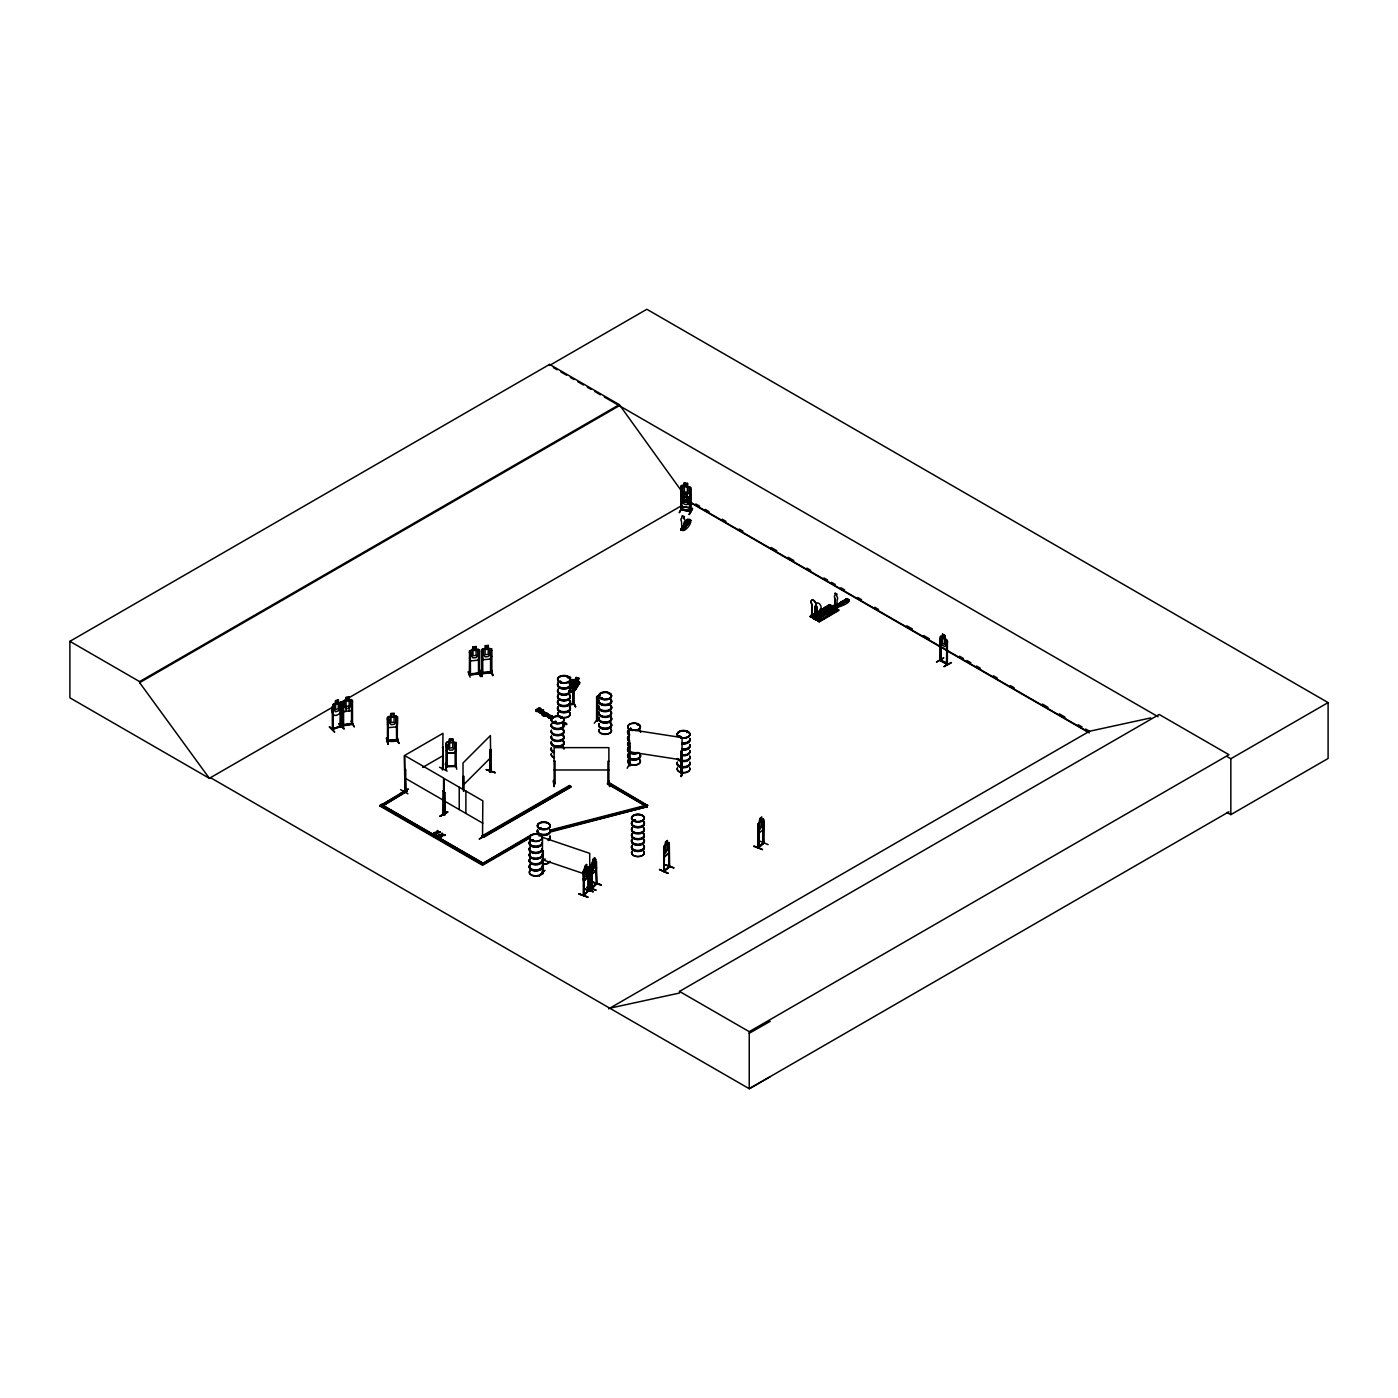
<?xml version="1.0" encoding="UTF-8"?>
<svg xmlns="http://www.w3.org/2000/svg" width="1398" height="1398" viewBox="0 0 1398 1398"><rect width="100%" height="100%" fill="white"/><g stroke="black" fill="none" stroke-linecap="round" stroke-linejoin="round"><path stroke-width="1.5" d="M543.63 714.745C547.876 710.324 546.828 717.908 542.861 715.182M542.267 873.523L543.385 872.754L539.244 875.76L544.87 870.325L539.68 875.777M542.267 872.702L543.21 872.964M588.698 890.701L588.925 866.673L589.641 889.512L588.645 889.215L589.816 889.285L589.711 853.357L542.494 837.35L542.372 873.54M589.397 888.674L589.659 888.429M813.409 614.893L812.081 615.452L811.714 604.198A3.425 1.992 59.5 0 1 811.714 600.249A3.425 1.992 59.5 0 1 815.174 602.206A3.425 1.992 59.5 0 1 815.174 606.155L814.667 616.64L811.889 614.98L813.112 614.124M812.186 615.487L811.871 604.111A3.425 1.992 59.5 0 1 811.871 600.161A3.425 1.992 59.5 0 1 815.331 602.119A3.425 1.992 59.5 0 1 815.331 606.068L814.824 616.553L811.801 614.246L811.626 616.798M819.91 619.489L820.416 609.004A3.425 1.992 59.5 0 0 820.416 605.054A3.425 1.992 59.5 0 0 816.956 603.097A3.425 1.992 59.5 0 0 816.956 607.064L817.498 618.283L818.651 617.619L817.847 620.363L818.249 617.881M836.72 606.522L837.157 599.462A2.289 1.328 59.5 0 0 836.825 596.334L836.703 593.801M684.496 521.769L684.006 528.951L684.496 521.769A2.289 1.748 33.2 0 0 684.059 518.745L684.024 516.491L682.399 515.652M463.018 789.486L463.018 762.976L490.401 735.593L490.803 771.609M490.349 772.063L490.803 770.787L489.894 771.242M591.704 866.533L591.651 888.936L596.754 883.816L595.705 859.263L591.651 873.767M812.413 615.347L812.325 613.739L812.762 617.427L813.321 614.526M818.127 617.916L816.956 617.933L818.529 617.287M835.218 593.189L835.095 595.478A2.289 1.328 59.5 0 0 834.851 598.169L835.2 605.876M847.083 599.2L833.959 606.784L833.837 605.491L835.148 604.722L835.497 605.631M544.346 714.116L547.23 713.924M683.045 527.797L683.063 529.79L682.084 529.58M588.366 873.907L587.702 877.088L583.892 881.124L583.263 878.87M587.842 877.175L584.574 869.137L583.123 871.531L583.717 881.072L587.737 877.14L588.261 873.89M596.369 867.127C597.855 871.146 585.622 879.552 595.793 870.342M762.889 829.538L763.588 826.375M763.5 826.34L763.028 829.626L758.625 833.418L757.996 823.859L763.535 819.106M669.642 866.638L668.716 867.075L669.293 844.217L669.607 866.777L664.102 871.566L664.312 848.638L664.05 871.618L664.627 846.594L665.483 842.068L667.423 840.478L668.174 848.586L665.553 853.112L664.627 851.731M758.939 847.607L758.974 823.02L759.83 818.512L761.753 816.904L762.522 825.012L759.9 829.538L758.974 828.158M764.007 843.151L758.45 848.044L758.45 825.624M586.985 887.398L595.932 889.932M595.915 890.334L587.038 886.961M578.982 894.161L587.911 897.149L578.999 893.759M587.859 897.114L579.017 893.724M824.715 610.524L823.317 609.493L822.81 610.839M829.014 613.705L827.599 612.918L829.503 612.831M828.997 612.429L829.696 612.743M841.911 602.468L843.413 602.189L842.138 602.154M659.594 869.469L667.894 873.383M668.157 873.138L659.559 869.521L667.894 873.453M753.854 846.384L762.557 849.6L753.906 845.947M560.266 681.315L561.524 681.752M554.919 721.857L553.923 721.822M553.521 721.717L555.181 722.277L553.521 722.539M567.169 677.471L567.868 677.016M567.955 677.279L567.815 677.331M531.327 839.831L533.267 839.691L532.079 840.268M560.825 717.995L561.944 717.995M561.035 718.1L561.157 717.593M539.68 828.455L539.523 827.756M539.086 835.934L539.611 835.847M541.043 828.332C541.341 827.686 540.589 827.214 539.436 828.193A6.413 3.705 0 0 0 549.973 826.55A6.413 3.705 0 0 0 542.127 822.007A6.413 3.705 0 0 0 539.261 828.193M601.752 698.563L600.791 697.969M602.451 697.847L601.262 697.619L602.101 698.179M609.056 694.107L609.406 694.142M629.974 729.372L630.533 728.341L631.651 729.109M630.69 728.288L630.865 729.074M630.865 728.288C631.599 729.878 630.446 729.704 630.847 728.62M637.278 724.828L637.977 724.374M638.397 724.915L637.453 724.601M633.556 820.346L635.251 819.944L634.552 820.486M634.115 820.329L635.408 820.643L634.552 819.857M679.009 736.729A6.413 3.705 0 0 1 681.892 730.542A6.413 3.705 0 0 1 689.738 735.068A6.413 3.705 0 0 1 679.009 736.729L679.97 736.099M679.97 736.694L680.302 736.641M679.445 736.169L680.861 736.991M687.082 732.36L686.82 732.604M562.712 725.562C564.512 725.842 562.957 720.686 566.959 724.286C563.866 721.7 565.264 725.195 562.852 725.649M820.416 609.004L819.77 619.594L817.795 617.829M834.886 605.753C836.423 603.691 834.99 609.79 835.55 605.474L834.676 605.124M835.567 605.177L835.183 605.893M400.579 789.625L407.936 793.837M333.196 729.214L333.266 706.794L332.287 706.881L332.375 729.441L340.238 725.702L341.269 726.488L341.164 702.512L333.44 704.085C330.732 709.52 331.588 720.354 340.326 712.963L341.322 702.495L340.203 701.918M817.253 617.636L821.098 620.205L820.801 618.598L818.826 620.922L815.453 617.846L815.855 619.891M550.55 715.863L547.684 716.877L546.967 715.217L550.515 715.234L548.383 717.401L546.513 715.846M553.556 717.856L551.948 716.423L552.874 717.733L550.69 719.114L552.874 717.261L548.907 718.083L551.791 715.951L553.608 717.558L550.69 718.642M542.721 711.355L544.87 712.281L542.459 714.343C537.793 710.394 546.478 712.194 544.643 712.596C539.104 715.671 540.904 711.477 543.001 712.98M947.285 647.956L946.463 650.315L947.197 647.99M540.694 709.223C540.869 712.159 534.473 709.153 537.601 710.988A1.782 1.031 0 0 0 538.719 711.145L540.642 710.219L539.908 708.506M568.899 691.101L572.726 690.525L573.827 687.606M596.684 883.868L596.352 882.872L591.302 888.779L591.267 864.75L595.723 859.281M591.302 864.803L591.808 863.195M342.825 709.136L343.838 711.704L351.37 710.586L352.453 707.598M583.316 871.583L588.366 866.55L586.618 867.389L586.688 864.488L584.958 866.183L584.102 870.692L583.875 894.458M329.631 726.75L334.734 731.905M387.526 724.95L388.539 727.607L396.368 726.925L397.486 724.024L397.486 716.632L388.627 716.597M478.396 660.188L479.409 657.27L478.396 660.188L470.584 660.887L469.536 658.178L470.672 660.8M491.537 656.186L490.523 659.087L482.677 659.734L481.768 657.06M490.523 659.087L491.659 656.256M342.58 725.649L352.471 724.077M351.475 701.883L352.471 701.936L351.475 701.883L351.597 724.496L352.471 723.273M685.911 524.075L687.117 523.761L685.771 524.163M436.595 834.868L437.347 832.579L440.44 832.194L437.347 832.579M440.737 837.245L442.747 833.523L441.436 835.445L438.29 835.375L441.436 834.973M441.314 837.594L442.152 834.921L445.141 834.903L442.065 835.777M440.44 832.649L437.452 832.666L437.452 830.464L436.019 834.536M441.436 835.445L442.17 833.191M455.136 743.946L456.08 744.12L455.136 743.946L455.171 766.558L455.119 765.44L456.132 766.506L456.202 742.425L447.203 741.901L446.137 743.002L447.168 753.068L455.049 752.666L456.202 749.87M664.399 845.912L663.648 847.433L664.295 845.877M437.452 832.666L438.028 830.796M690.734 495.119L689.598 497.705L682.102 496.273L681.141 493.284L682.137 496.203M630.096 743.159L629.1 743.212L630.096 743.159L630.061 765.492M627.195 768.236L630.201 762.522M629.1 765.58L629.17 764.514L630.201 765.527L629.013 765.597L629.187 729.441L682.084 737.62L681.979 773.81L682.084 751.198L681.106 751.268L681.071 773.671L681.962 773.776M682.067 773.531L681.158 773.374M681.001 773.024L682.189 772.762M682.608 772.255L680.843 776.537L683.08 772.727M681.385 776.572L682.643 772.308M835.113 593.241L836.686 594.133M341.182 722.836L344.24 728.795L339.102 723.657M936.538 662.04L943.807 657.846L936.59 662.023M816.851 617.968L817.76 618.091M592.105 869.032L592.944 870.395L595.373 865.781L594.587 857.673L592.892 859.351L592.105 863.912L591.756 888.883L591.843 865.956M386.477 738.406L388.015 744.278M480.58 670.656L482.188 676.16M404.896 768.9L405.839 791.862L404.773 791.618L404.843 755.654L443.568 778.004L443.568 813.129M405.088 790.569L404.162 790.866L405.857 791.006L379.802 805.947L405.42 790.464L406.835 791.268L384.485 804.864M445.42 763.85L446.381 769.826L445.508 763.448M442.817 813.549L444.599 814.195L443.201 813.409M443.813 791.443L442.904 791.216L443.813 791.443L443.778 814.58L444.879 814.824L444.774 792.456L443.865 792.229L444.774 792.456M482.327 835.602L481.873 836.598L482.852 835.952M444.232 814.457L444.127 778.494L482.834 800.844L482.537 836.948M944.978 638.274L947.372 640.616L947.355 664.662L940.085 660.503L940.225 636.509L942.601 636.911M941.151 660.782L940.435 638.012L941.081 660.66M947.617 664.522L940.417 660.31L940.435 638.012M594.272 723.238L598.833 717.541M683.971 495.836L684.006 493.022L687.222 493.599L687.082 496.482L689.231 496.867M681.752 506.53L680.896 503.577L681.752 506.53L689.336 507.824L690.35 497.915M687.222 496.342L688.725 497.618L688.725 502.756L687.117 504.678L684.111 504.136L682.504 501.655L682.504 496.517L684.111 495.888L684.111 493.144M690.455 497.898L681.787 495.451L680.756 496.255L680.756 503.63M679.341 512.524L682.119 506.88M405.088 791.39L404.232 755.689L442.956 733.338L442.607 768.987M584.154 895.227L584.189 894.336M588.383 891.085L588.209 866.603L588.296 891.103L587.946 890.124M681.106 485.962L681.158 509.99L681.106 485.962L682.172 485.123L690.699 487.797L690.595 511.773M684.304 482.852L687.536 483.393L687.501 486.207L688.987 487.5L688.987 492.638L687.397 494.543L684.408 493.966L682.818 491.449L682.818 486.312L684.408 485.718L684.338 482.782L684.338 485.543M681.962 487.727L681.088 487.57L682.067 509.868M687.536 483.393L687.397 486.277M689.616 486.556L690.734 487.727M689.861 489.038L690.734 489.195L689.861 489.038L689.651 511.598L690.839 510.759L681.001 509.117M679.428 512.612L682.661 506.53M681.141 509.676L690.629 511.755M681.962 509.274L681.141 508.872M692.429 508.4L689.162 514.481L692.464 508.418M692.499 508.802L689.301 514.447M569.178 683.779L572.708 679.463L579.261 681.63L579.681 682.888L575.329 690.018L572.761 692.342L569.44 691.206L572.761 692.342M577.269 681.036L578.125 682.381L575.102 687.327L572.411 689.004L569.807 688.148L569.685 685.579L572.708 680.616L574.648 680.197L576.238 677.418L579.069 678.397L577.444 681.036L579.069 678.397M575.242 689.965L579.681 682.888M479.427 650L478.326 649.196L469.536 650.804L469.379 674.85L470.444 673.731M469.588 674.867L479.462 673.731M490.453 672.158L481.436 672.735L491.345 671.774M481.436 673.556L491.467 672.595M396.508 739.699C397.591 743.439 375.223 740.154 397.207 739.612M387.281 741.359L397.312 740.416M570.489 688.148L572.114 685.667L572.114 680.546L570.489 679.9L570.594 677.034M684.059 518.745L684.059 516.736M680.913 529.615C685.16 534.648 696.291 517.487 687.466 519.409L680.669 529.807L688.078 519.741L681.7 530.034L680.669 529.807L681.822 528.461M680.739 529.825L687.466 519.409M681.7 530.034L688.078 519.741M690.035 520.161L683.255 530.366L689.843 520.353M690.664 520.108L683.482 530.279M664.592 871.181L664.365 870.133M663.718 847.415L663.753 871.496L669.677 865.851L668.716 866.271M669.572 866.76L663.805 870.639M758.17 847.8L764.007 842.278L763.098 842.557M758.939 846.786L758.066 847.048L763.36 842.802M763.133 843.378L763.5 818.966L763.465 843.571M763.92 843.186L763.623 820.643L763.063 843.501M490.75 771.713L490.401 749.171L489.894 772.046L490.401 771.259M592.193 888.499L591.843 887.503M829.696 613.39L828.14 613.879L827.896 612.621M541.323 709.904C526.102 711.914 547.999 712.858 539.453 707.72L535.626 709.939M559.969 681.123L561.419 681.892M681.036 736.624L679.253 736.624M332.672 705.431L333.44 704.085M446.888 766.174L445.927 765.947L456.185 765.65M445.927 766.768L456.185 766.471M573.757 703.421L572.935 703.578M573.757 704.243L568.864 705.011M352.523 723.517L342.912 725.073M346.005 700.346L342.755 701.866L342.667 725.859L352.576 724.286L352.331 723.273M597.435 698.668L597.54 721.053M596.911 719.76L597.296 720.232M597.54 720.477L596.684 720.04M597.593 698.476L597.435 721.019L596.631 696.816L597.645 696.047L599.794 696.763L598.239 697.305L598.239 702.443M597.593 696.117L596.631 696.816M596.631 704.19L597.61 707.143M554.01 782.967L555.146 782.967L554.01 782.758M608.986 782.967L607.868 783.824L608.881 782.758M469.553 650.874L472.978 649.616L472.891 646.837L476.211 646.54L476.106 649.388L477.766 650.157L477.766 655.295L476.106 657.637L472.996 657.916L471.336 655.872L472.891 646.837M488.304 648.13L488.321 645.439L484.984 645.684L485.106 648.585L481.663 649.721L482.677 659.734M481.786 649.808L482.764 648.724L491.659 648.864L491.642 672.84M463.472 776.082L463.472 791.163M490.191 772.15L490.715 749.276M486.399 769.739L495.137 772.867M596.317 884.27L596.369 861.378L596.719 883.92M592.368 881.946L601.297 884.882L592.105 881.806M591.896 887.678L595.845 883.676M387.473 741.569L387.508 717.524L390.951 716.318M387.63 717.611L388.574 716.51M463.018 785.327L490.401 757.943M543.298 851.207L542.302 851.12L543.298 851.207L543.21 873.767M586.583 864.453L583.368 871.566L583.316 895.611L592.42 886.839L583.682 895.716L583.822 872.736M585.238 866.358L586.251 865.345L585.238 867.267M584.189 888.901L593.329 891.732L584.416 888.726M587.876 890.246L588.383 890.264M588.925 866.673L588.96 889.023M592.769 886.961L587.195 891.54M446.242 743.037L447.255 742.058M469.431 673.819L479.514 673.12M470.34 652.202L469.431 652.289L470.34 652.202L470.444 674.552M479.322 673.976L469.483 674.832M482.415 673.696L482.45 651.101L481.541 651.188L481.716 673.801L481.628 672.648M490.558 671.914L490.733 672.945M490.558 672.718L490.558 650.367L491.537 650.489L490.558 650.367M491.642 672.019L490.733 672.158M664.33 845.947L669.188 842.679M664.277 856.991L668.646 853.147L669.258 849.949L668.594 853.164L664.382 857.026L663.753 854.86M665.465 864.663L673.801 867.739M759.813 841.089L768.149 844.619M333.196 728.393C325.105 731.189 357.084 721.298 332.584 729.406M446.032 765.947L446.172 766.995M446.958 766.663L446.958 744.365L446.032 744.4L445.962 766.96L447.063 766.716M455.049 766.523L455.94 766.209M822.618 610.035L824.173 609.79M824.61 610.454L823.055 610.699M346.11 700.433L344.485 701.604L344.485 706.741L346.11 708.681L349.133 708.192L350.758 705.728L350.758 700.59L349.133 699.944M334.367 732.045L329.264 726.89M544.521 714.326L547.23 714.378M554.115 782.758L555.128 783.806L555.041 761.211L554.115 761.228L555.041 761.211M554.01 783.579L555.128 783.002M608.06 783.824L608.986 783.579M687.204 519.776L690.874 520.58M684.111 530.314L683.867 530.069M569.475 686.733L573.04 684.426L573.128 680.826L573.949 683.989L577.811 682.329L574.176 684.81L574.124 688.55L573.267 685.195L569.668 687.187M583.822 895.104L588.453 890.491M485.106 648.585L483.446 649.651L483.446 654.771L485.106 656.833L488.217 656.553L489.877 654.194L489.877 649.056L488.217 648.288L488.321 645.439M630.096 764.916L629.013 764.776M682.102 772.954L681.315 772.57M810.141 616.623L812.325 613.739M833.453 606.68L829.783 604.618L810.351 616.518L814.3 618.93L833.767 607.448C833.855 609.476 856.799 601.524 846.804 598.624C842.679 599.917 852.011 602.258 845.475 599.393M811.085 616.972L830.796 605.788L810.333 616.378M810.77 616.955L830.499 605.299M810.054 616.553L829.783 604.897L833.453 606.977L813.024 618.213L814.265 618.93M832.561 606.802L813.112 618.283M815.209 619.559L818.022 617.829M838.363 610.14L834.886 607.553L838.852 610.384L819.315 621.83L815.453 619.314M848.796 600.039L835.62 607.711L849.25 600.004M848.586 600.039L846.804 598.816L813.549 618.528M820.451 616.361L834.886 607.833L835.882 608.742L816.38 620.223M836.091 607.955L837.594 606.103L837.594 607.064L835.095 605.596L834.851 598.169M818.442 621.166L821.098 618.755M816.956 607.064L817.026 618.231M815.995 617.269L815.716 615.662L813.741 617.986L810.648 616.238L812.622 613.914M820.801 609.912C831.618 614.666 815.558 610.489 822.775 608.742L826.445 611.118L822.775 608.742M824.523 607.711C835.34 612.464 819.28 608.305 826.498 606.557L830.167 608.916L826.498 606.557M827.826 605.771C838.625 610.524 822.583 606.348 829.783 604.618M833.47 606.959L813.741 618.615L815.995 615.819M833.837 605.491L835.148 604.722M840.792 602.154C847.328 605.019 837.996 602.678 842.103 601.385L844.567 602.765M843.291 600.895L844.602 599.917L847.048 601.49L844.602 599.917M814.23 618.895L833.715 607.466M825.886 612.848C836.703 617.601 820.643 613.425 827.861 611.695L831.53 614.054L827.861 611.695M829.626 610.664C840.425 615.4 824.383 611.241 831.6 609.493L835.253 611.573M832.911 608.707C843.728 613.46 827.668 609.301 834.886 607.553M835.62 607.693L848.778 599.917M815.716 619.821L835.113 608.34M818.11 621.149L837.856 609.493M819.158 621.568L838.555 609.615M818.669 621.481L838.573 609.895M818.913 621.621L838.573 610.052M442.677 769.791L442.956 746.916L442.851 769.302M443.218 747.074L442.31 747.301M405.717 791.757L405.752 769.459M439.514 767.222L447.185 771.119M400.877 793.348L408.094 789.136M401.191 793.47L408.129 789.084M440.213 815.943L447.779 812.011L440.562 816.257M447.744 811.958L439.898 816.345L447.115 812.133M444.861 814.859L444.529 792.596M481.856 836.511L482.852 836.755M486.766 834.956L479.182 839.01L486.504 834.798M669.135 867.144L669.153 842.54L669.223 867.127M770.211 1076.74L749.241 1088.727L210.504 777.672L209.455 778.389L69.9 697.812L69.9 641.332L549.589 364.389L619.331 404.651L681.455 490.943M69.9 641.332L139.625 681.595L619.331 404.651M210.504 777.672L209.368 778.319L139.625 682.643L619.331 405.7L1158.086 716.737M209.368 778.319L333.44 706.689M341.007 702.32L681.49 505.744M422.685 767.415L442.956 755.689M535.626 710.411L539.523 708.279L541.445 710.027M536.57 710.446L539.523 708.734L540.589 709.502M539.174 711.984L543.542 710.062L539.645 712.735L539.174 711.984L539.645 712.735M539.174 712.456L543.542 710.062M406.835 791.268L382.633 805.947M542.459 714.343L542.284 713.434M541.375 712.805L543.472 712.735M545.237 715.06C542.057 716.108 544.591 711.477 546.845 713.032A1.817 1.048 0 0 1 547.614 713.679L548.226 714.361L544.608 716.23L542.249 715.339L545.237 715.531L543.7 714.448M548.226 714.361L547.614 714.151A1.817 1.048 0 0 0 546.845 713.504L544.329 714.693L548.226 713.889M548.907 718.083L552.28 716.23M550.69 719.114L553.049 718.31M566.347 724.164C565.596 720.721 563.202 724.426 562.852 725.178M570.873 786.288L569.475 785.466L482.345 835.777L483.76 836.581L570.873 786.987L483.76 837.28L482.345 836.476L569.475 786.165L570.873 786.987M644.338 805.3L607.466 784.016L608.881 782.496L647.606 805.563L549.798 830.901M607.466 784.016L608.881 783.195L647.606 805.563M530.96 835.689L482.555 863.632L530.96 834.99L537.216 833.4M379.802 805.248L482.555 864.576L530.506 836.878M379.802 805.947L482.555 865.275L530.506 837.577M549.798 830.202L647.606 804.864M940.976 635.968L947.285 640.668L947.18 664.592M944.908 635.566L942.514 634.203L942.601 637.086L941.413 637.313L941.413 642.451L942.601 645.334L944.821 646.627L946.009 645.107L944.978 635.531M940.138 643.936L940.871 647.099L946.463 650.315M946.638 641.874L947.529 642.119L946.638 641.874L946.638 664.33L946.883 641.734M940.871 647.099L940.295 643.919M940.47 659.541L940.574 659.559M946.673 663.491C930.509 655.382 952.388 665.081 946.638 663.508M951.479 662.652L943.86 666.689L951.217 662.495M608.654 1008.849L1089.479 731.259L1150.746 717.925M679.515 991.409L1159.204 714.465L1228.947 754.71L749.241 1031.672L679.515 991.409L679.515 993.034L609.773 1008.203M1227.112 756.598L1230.834 758.747L1328.1 702.6L1328.1 758.485L1230.834 814.632L1227.06 812.448M1228.947 811.766L749.241 1088.727L749.241 1031.672M749.241 1033.297L770.211 1021.309M573.46 703.142L568.864 704.435M572.796 704.103L572.708 681.805L573.599 681.647L573.704 703.998L568.759 704.819M340.256 725.737L341.129 725.789M824.191 610.926L824.418 609.668M571.258 680.179L573.722 680.267M540.886 828.053L540.222 828.402M532.813 839.849L531.817 839.849M470.112 677.209L468.033 671.809M482.205 676.125L480.65 670.254L482.258 676.58M386.477 738.074L388.085 744.383L386.547 738.057M596.666 720.582L597.523 720.791M442.956 768.463L442.24 769.704M685.876 523.534L686.802 523.516M681.315 508.907L690.717 510.707M553.416 780.678L554.01 786.183M553.923 780.259L554.045 786.637L553.398 780.713M758.45 847.223L758.66 825.065M340.186 704.243L340.326 726.838L340.99 703.98M817.55 618.266L816.729 617.287L816.729 619.733M343.576 725.737L343.436 724.636L351.562 723.378M352.523 724.339L352.453 700.206L349.238 699.821M550.602 831.251L646.994 806.733L550.602 831.95M601.402 697.672L602.293 697.952M679.69 736.956L680.616 736.956M333.091 728.148L333.353 729.109M478.535 672.962L479.357 672.927M479.462 673.976L479.531 649.895L476.089 649.319L476.089 646.575M388.26 740.695L388.312 718.904L387.386 718.991L388.312 718.904M397.277 740.713L397.382 716.685M404.966 791.216L405.822 791.775M443.079 812.57L443.638 813.986M568.007 678.013L569.947 677.698L569.947 678.607M570.594 679.778L573.827 680.214L573.687 704.208M572.796 681.997L573.687 681.84M568.899 690.996L572.726 690.525M572.865 701.149L575.731 706.846L572.813 701.097M568.759 704.225L572.603 703.596M346.11 711.425L345.97 697.532L349.238 697.078L349.133 710.935M349.133 697.183L345.97 697.532M343.786 700.713L351.335 699.489M346.11 701.342L349.133 700.852M346.11 706.479L349.133 705.99M342.685 703.281L343.663 703.334L342.685 703.281L342.894 725.842M354.393 726.908L351.16 720.861L353.886 726.576M437.452 832.194L440.44 832.194M433.59 832.666L436.718 832.247L433.59 833.121M438.29 835.375L445.141 835.375M438.29 835.847L441.331 835.829M442.065 835.305L445.141 834.903M554.062 783.527L554.936 783.544M488.199 648.235L491.659 648.864M478.448 651.468L479.409 651.59L478.448 651.468L478.535 674.046M482.52 651.311L481.541 651.188M478.693 670.9L480.842 676.702L478.763 670.463M491.38 669.764L492.498 675.584M481.716 673.766L491.537 672.84M490.96 669.729L492.97 675.618L491.327 669.694M390.828 713.487L394.166 713.207L394.061 716.108L395.739 716.894L395.739 722.015L394.061 724.374L390.968 724.636L389.291 722.591L390.846 713.557M396.333 715.828L394.184 716.021M396.42 718.205L397.382 718.327L396.42 718.205L396.595 740.818L396.473 739.944M398.745 743.386L397.259 737.585M396.316 739.979L387.368 740.765M396.7 737.637L398.797 743.456L397.207 737.532M540.397 828.49L539.488 828.088M449.492 741.849L449.492 739.035L452.847 738.93L452.847 741.691M449.614 739.192L452.742 739.035L452.742 741.779L454.42 742.618L454.42 747.755L452.742 750.027L449.614 750.184L447.937 748.07L449.492 739.035M446.993 744.557L446.032 744.4M447.168 753.068L455.049 752.666M456.692 769.197L455.8 762.959M343.524 724.671L342.807 725.038M470.217 674.5L478.466 672.98L478.396 674.028M607.85 783.789L607.955 761.228L608.881 761.228M609.091 780.661L609.58 786.602M554.115 769.983L608.881 769.983M629.327 765.335L630.183 765.492M343.821 728.865L338.666 723.692M608.846 783.562L608.881 747.633L554.115 747.633L554.15 783.806M545.237 715.531L542.249 714.885M586.531 867.354L586.531 875.602L584.958 877.175L584.102 875.83M681.106 751.268L681.997 751.408M629.187 751.792L682.084 759.97M681.822 495.556L684.076 495.958M681.857 506.408L689.266 507.719M572.446 701.167L575.312 706.846M681.21 509.728L690.839 511.581L690.734 489.195M562.712 726.016C566.47 727.1 562.905 721.071 566.312 724.601M686.348 521.297L689.564 521.804M682.014 528.025L683.063 528.147M684.059 528.863L681.927 528.392L681.473 521.122A2.289 1.748 33.2 0 1 681.927 518.274L681.927 516.264M542.756 711.844L543.787 712.211M576.273 677.541L578.912 678.449M495.102 772.535L486.137 769.599L495.067 772.535M592.14 882.121L601.035 885.196M594.587 860.417L594.674 857.708M583.211 878.94L583.735 881.09M588.733 889.198L589.659 889.233M593.084 891.557L584.154 889.058M542.494 859.718L583.56 873.628M405.35 791.146L406.835 791.967M758.1 823.894L758.1 847.922M758.1 831.286L758.625 833.418M665.221 864.82L673.871 868.071M596.562 720.844L596.684 696.763M572.796 704.347L572.708 681.805M543.088 712.613L541.375 713.26M843.291 600.703L845.738 602.084M834.029 606.383L836.091 607.553M818.407 617.794L816.904 617.182L816.904 619.629M811.626 614.351L812.902 614.98M1328.1 702.6L646.855 309.273L549.589 365.437L549.589 364.389M553.363 367.604L557.138 369.788M560.895 371.955L566.557 375.223M570.332 377.408L574.089 379.574M577.863 381.759L583.525 385.027M587.282 387.194L591.057 389.378M594.832 391.545L600.476 394.813M604.251 396.98L617.444 404.599M942.601 634.342L944.821 635.618M695.837 503.996L699.612 506.163M705.256 509.431L709.013 511.598M722.207 519.217L725.964 521.384M739.158 529.003L742.915 531.17M771.172 547.492L776.816 550.742M788.123 557.278L793.767 560.528M806.961 568.147L810.718 570.314M823.911 577.933L827.668 580.1M831.443 582.284L835.218 584.451M840.862 587.719L844.619 589.886M857.813 597.505L861.57 599.672M874.764 607.291L878.521 609.458M906.778 625.78L912.44 629.03M923.729 635.566L929.39 638.816M959.517 656.221L963.292 658.406M967.049 660.572L970.824 662.739M976.468 666.007L980.243 668.192M993.419 675.793L997.193 677.978M1010.37 685.579L1014.144 687.764M1042.384 704.068L1048.046 707.336M1059.335 713.854L1064.996 717.122M1078.173 724.723L1081.947 726.908M1085.704 729.074L1089.479 731.259M689.057 501.375L1088.343 731.905M689.162 501.899L940.172 646.82M947.722 651.188L1089.287 732.919M607.466 783.317L646.994 806.733M404.843 778.004L443.568 800.355M444.127 800.844L482.834 823.212M442.904 813.601L443.166 791.058M338.351 702.443L338.351 699.699L335.433 700.66L334.122 710.079L335.59 711.792L338.316 710.883L339.766 708.192L339.766 703.054L338.316 702.635L338.264 699.821M332.567 712.805L333.475 715.234M817.795 618.021L817.428 616.693L817.428 618.143M646.994 807.432L646.191 805.667M343.733 711.739L342.72 709.17M546.618 716.265L548.75 715.042L550.62 716.108M446.242 750.289L447.255 752.963M579.139 681.647L579.558 682.888M482.625 673.644L482.45 651.101M478.693 670.428L480.283 676.3M591.267 872.072L591.878 874.344M387.508 717.524L387.63 724.933M1230.834 758.747L1230.834 814.632M942.671 634.29L942.671 637.034M834.798 605.054L834.676 606.749M820.801 618.598L820.801 619.768M815.716 615.662L815.716 616.815M688.882 522.817L685.684 522.31M684.531 529.038L681.577 528.601L681.577 527.623M682.084 487.535L682.084 497.705M682.084 505.831L682.067 510.113M682.084 527.937L682.014 529.667M681.193 751.076L681.176 773.706M600.249 694.666L600.249 695.592M570.489 680.809L570.489 685.946M551.791 715.951L551.546 717.122M543.001 709.747L543.053 710.813M539.453 707.72L539.523 708.734M491.467 650.28L491.432 672.91M465.884 791.058L465.884 813.426M463.786 776.187L463.786 791.268M459.226 787.214L459.226 809.582M446.958 744.365L446.888 766.978M343.576 703.142L343.593 725.772M139.625 681.595L139.625 682.643M610.664 710.988A6.361 3.67 0 0 1 605.981 716.458A6.361 3.67 0 0 1 599.008 711.862M610.681 699.996A6.396 3.687 0 0 1 605.981 705.501A6.396 3.687 0 0 1 598.973 700.887M610.681 698.948A6.396 3.687 0 0 1 605.981 704.452A6.396 3.687 0 0 1 598.973 699.839M610.681 706.165A6.396 3.687 0 0 1 605.981 711.669A6.396 3.687 0 0 1 598.973 707.056M609.738 704.994A6.501 3.757 0 0 1 606.837 711.267A6.501 3.757 0 0 1 598.868 706.672M609.738 704.679A6.501 3.757 0 0 1 606.837 710.953A6.501 3.757 0 0 1 598.868 706.357M610.681 705.116A6.396 3.687 0 0 1 605.981 710.621A6.396 3.687 0 0 1 598.973 706.007M609.738 698.825A6.501 3.757 0 0 1 606.837 705.099A6.501 3.757 0 0 1 598.868 700.503M609.738 698.511A6.501 3.757 0 0 1 606.837 704.784A6.501 3.757 0 0 1 598.868 700.188M610.699 711.337A6.413 3.705 0 0 1 605.981 716.842A6.413 3.705 0 0 1 598.956 712.229M610.681 711.897A6.396 3.687 0 0 1 605.981 717.401A6.396 3.687 0 0 1 598.973 712.788M610.664 728.55A6.378 3.687 0 0 1 605.981 734.037A6.378 3.687 0 0 1 598.991 729.441M610.681 717.576A6.396 3.687 0 0 1 605.981 723.081A6.396 3.687 0 0 1 598.973 718.467M610.681 716.545A6.396 3.687 0 0 1 605.981 722.05A6.396 3.687 0 0 1 598.973 717.436M610.681 723.745A6.396 3.687 0 0 1 605.981 729.249A6.396 3.687 0 0 1 598.973 724.636M609.738 722.574A6.501 3.757 0 0 1 606.837 728.847A6.501 3.757 0 0 1 598.868 724.251M609.738 722.259A6.501 3.757 0 0 1 606.837 728.533A6.501 3.757 0 0 1 598.868 723.937M610.681 722.714A6.396 3.687 0 0 1 605.981 728.218A6.396 3.687 0 0 1 598.973 723.605M609.738 716.405A6.501 3.757 0 0 1 606.837 722.679A6.501 3.757 0 0 1 598.868 718.083M609.738 716.091A6.501 3.757 0 0 1 606.837 722.364A6.501 3.757 0 0 1 598.868 717.768M610.699 728.9A6.413 3.705 0 0 1 605.981 734.422A6.413 3.705 0 0 1 598.956 729.791M563.149 734.981A6.378 3.687 0 0 1 558.449 740.468A6.378 3.687 0 0 1 551.459 735.872M562.206 722.836A6.501 3.757 0 0 1 559.305 729.109A6.501 3.757 0 0 1 551.354 724.514M553.031 722.836A6.501 3.757 0 0 1 555.932 721.875M563.149 724.007A6.396 3.687 0 0 1 558.449 729.511A6.396 3.687 0 0 1 551.441 724.898M553.101 723.238A6.396 3.687 0 0 1 555.967 722.277M562.206 722.521A6.501 3.757 0 0 1 559.305 728.795A6.501 3.757 0 0 1 551.354 724.199M553.031 722.521A6.501 3.757 0 0 1 555.932 721.543M563.167 722.958A6.413 3.705 0 0 1 558.449 728.48A6.413 3.705 0 0 1 551.441 723.849M553.084 722.207A6.413 3.705 0 0 1 555.967 721.246M563.167 730.175A6.413 3.705 0 0 1 558.449 735.68A6.413 3.705 0 0 1 551.441 731.067M562.206 729.005A6.501 3.757 0 0 1 559.305 735.278A6.501 3.757 0 0 1 551.354 730.682M563.149 729.144A6.396 3.687 0 0 1 558.449 734.649A6.396 3.687 0 0 1 551.441 730.036M563.149 735.348A6.396 3.687 0 0 1 558.449 740.853A6.396 3.687 0 0 1 551.441 736.239M563.149 735.925A6.378 3.687 0 0 1 558.449 741.412A6.378 3.687 0 0 1 551.459 736.798M554.429 757.594A6.378 3.687 0 0 1 551.459 753.452M563.184 735.575A6.413 3.705 0 0 1 558.449 741.097A6.413 3.705 0 0 1 551.424 736.466M563.149 741.587A6.396 3.687 0 0 1 558.449 747.091A6.396 3.687 0 0 1 551.441 742.478M563.167 740.538A6.413 3.705 0 0 1 558.449 746.06A6.413 3.705 0 0 1 551.441 741.447M554.429 752.788A6.396 3.687 0 0 1 551.441 748.646M563.149 747.755A6.396 3.687 0 0 1 563.796 748.646M554.377 752.491A6.501 3.757 0 0 1 551.354 748.262M562.206 746.584A6.501 3.757 0 0 1 563.883 748.262M554.377 752.176A6.501 3.757 0 0 1 551.354 747.947M562.206 746.27A6.501 3.757 0 0 1 564.11 748.926M554.412 751.774A6.413 3.705 0 0 1 551.441 747.615M563.167 746.707A6.413 3.705 0 0 1 564.023 748.559M562.206 740.416A6.501 3.757 0 0 1 559.305 746.689A6.501 3.757 0 0 1 551.354 742.093M562.206 740.101A6.501 3.757 0 0 1 559.305 746.375A6.501 3.757 0 0 1 551.354 741.779M554.429 757.961A6.378 3.687 0 0 1 551.459 753.819M549.956 830.814A6.396 3.687 0 0 1 543.787 835.462A6.396 3.687 0 0 1 537.601 830.814M549.973 829.783A6.413 3.705 0 0 1 543.787 834.431A6.413 3.705 0 0 1 537.601 829.783M550.061 830.447A6.501 3.757 0 0 1 543.787 835.165A6.501 3.757 0 0 1 537.514 830.447M550.061 830.115A6.501 3.757 0 0 1 543.787 834.851A6.501 3.757 0 0 1 537.514 830.115M550.061 836.284A6.501 3.757 0 0 1 548.383 839.918M549.956 835.952A6.396 3.687 0 0 1 548.296 839.516M549.973 836.983A6.413 3.705 0 0 1 548.313 840.548M550.061 836.616A6.501 3.757 0 0 1 548.383 840.233M545.447 859.088A6.413 3.705 0 0 1 543.787 859.211M549.938 861.29A6.361 3.67 0 0 1 543.787 864.016M549.973 861.64A6.413 3.705 0 0 1 543.787 864.383M542.197 849.372A6.501 3.757 0 0 1 534.036 852.99A6.501 3.757 0 0 1 530.087 847.503M542.092 849.722A6.396 3.687 0 0 1 534.053 853.287A6.396 3.687 0 0 1 530.174 847.887M542.127 854.685A6.413 3.705 0 0 1 534.053 858.267A6.413 3.705 0 0 1 530.157 852.832M542.109 854.894A6.413 3.705 0 0 1 534.053 858.459A6.413 3.705 0 0 1 530.157 853.042M542.197 843.204A6.501 3.757 0 0 1 534.036 846.821A6.501 3.757 0 0 1 530.087 841.334M542.109 848.691A6.413 3.705 0 0 1 534.053 852.273A6.413 3.705 0 0 1 530.157 846.839M542.092 843.553A6.396 3.687 0 0 1 534.053 847.118A6.396 3.687 0 0 1 530.174 841.718M542.197 849.058A6.501 3.757 0 0 1 534.036 852.675A6.501 3.757 0 0 1 530.087 847.171M542.197 842.889A6.501 3.757 0 0 1 534.036 846.506A6.501 3.757 0 0 1 530.087 841.002M542.109 842.522A6.413 3.705 0 0 1 534.053 846.105A6.413 3.705 0 0 1 530.157 840.67M541.987 867.931A6.501 3.757 0 0 1 533.232 870.412A6.501 3.757 0 0 1 530.087 865.082M542.109 867.302A6.413 3.705 0 0 1 534.053 870.884A6.413 3.705 0 0 1 530.157 865.467M542.074 872.125A6.361 3.67 0 0 1 534.053 875.672A6.361 3.67 0 0 1 530.192 870.29M541.865 856.415A6.361 3.67 0 0 1 533.267 858.861A6.361 3.67 0 0 1 530.192 853.619M542.109 872.474A6.413 3.705 0 0 1 534.053 876.057A6.413 3.705 0 0 1 530.157 870.622M542.127 855.139A6.413 3.705 0 0 1 534.053 858.721A6.413 3.705 0 0 1 530.157 853.287M541.987 861.762A6.501 3.757 0 0 1 533.232 864.244A6.501 3.757 0 0 1 530.087 858.914M542.092 866.271A6.396 3.687 0 0 1 534.053 869.836A6.396 3.687 0 0 1 530.174 864.436M541.882 862.094A6.396 3.687 0 0 1 533.267 864.558A6.396 3.687 0 0 1 530.174 859.298M541.987 867.599A6.501 3.757 0 0 1 533.232 870.098A6.501 3.757 0 0 1 530.087 864.768M542.197 860.469A6.501 3.757 0 0 1 534.036 864.086A6.501 3.757 0 0 1 530.087 858.599M542.109 860.102A6.413 3.705 0 0 1 534.053 863.684A6.413 3.705 0 0 1 530.157 858.267M629.484 741.132A6.501 3.757 0 0 1 628.453 736.624M629.554 741.464A6.396 3.687 0 0 1 628.541 737.008M629.554 746.27A6.396 3.687 0 0 1 628.541 741.814M632.438 730.542A6.361 3.67 0 0 1 628.855 724.898A6.361 3.67 0 0 1 639.288 724.898A6.361 3.67 0 0 1 635.723 730.542M629.554 746.619A6.396 3.687 0 0 1 628.541 742.163M629.484 734.981A6.501 3.757 0 0 1 628.453 730.455M639.707 730.455A6.501 3.757 0 0 1 640.564 732.325M629.554 740.433A6.413 3.705 0 0 1 628.523 735.96M629.554 735.296A6.413 3.705 0 0 1 628.523 730.839M639.62 730.839A6.413 3.705 0 0 1 640.267 731.731M629.484 740.818A6.501 3.757 0 0 1 628.453 736.292M629.484 734.649A6.501 3.757 0 0 1 628.453 730.123M639.707 730.123A6.501 3.757 0 0 1 640.564 732.01M629.554 734.247A6.396 3.687 0 0 1 628.541 729.808M639.62 729.808A6.396 3.687 0 0 1 640.476 731.643M639.707 754.204A6.501 3.757 0 0 1 634.08 759.813A6.501 3.757 0 0 1 628.453 754.204M639.62 754.588A6.413 3.705 0 0 1 634.08 760.128A6.413 3.705 0 0 1 628.523 754.588M639.585 759.411A6.361 3.67 0 0 1 634.08 764.916A6.361 3.67 0 0 1 628.558 759.411M629.554 747.196A6.396 3.687 0 0 1 628.541 742.74M639.62 759.761A6.413 3.705 0 0 1 634.08 765.3A6.413 3.705 0 0 1 628.523 759.761M638.676 752.561A6.501 3.757 0 0 1 630.131 752.875A6.501 3.757 0 0 1 628.453 748.035M639.62 753.557A6.396 3.687 0 0 1 634.08 759.079A6.396 3.687 0 0 1 628.541 753.557M638.589 752.875A6.396 3.687 0 0 1 630.183 753.19A6.396 3.687 0 0 1 628.541 748.419M639.707 753.871A6.501 3.757 0 0 1 634.08 759.498A6.501 3.757 0 0 1 628.453 753.871M637.331 752.84A6.501 3.757 0 0 1 629.484 752.229A6.501 3.757 0 0 1 628.453 747.703M637.278 752.439A6.413 3.705 0 0 1 629.554 751.844A6.413 3.705 0 0 1 628.523 747.371M679.044 737.218A6.361 3.67 0 0 1 681.368 731.171A6.361 3.67 0 0 1 689.878 734.946A6.361 3.67 0 0 1 680.354 737.794M689.721 739.35A6.396 3.687 0 0 1 681.892 743.858M689.721 744.487A6.396 3.687 0 0 1 681.892 748.996M689.738 745.518A6.413 3.705 0 0 1 681.892 750.044M689.686 750.342A6.361 3.67 0 0 1 681.892 754.833M689.808 745.134A6.501 3.757 0 0 1 681.857 749.73M689.808 744.819A6.501 3.757 0 0 1 681.857 749.415M689.808 738.651A6.501 3.757 0 0 1 681.857 743.247M689.738 738.301A6.413 3.705 0 0 1 681.892 742.845M689.808 738.965A6.501 3.757 0 0 1 681.857 743.561M689.738 750.656A6.413 3.705 0 0 1 681.892 755.182M689.686 767.921A6.361 3.67 0 0 1 683.552 772.535A6.361 3.67 0 0 1 677.401 767.921M689.738 763.098A6.413 3.705 0 0 1 683.552 767.747A6.413 3.705 0 0 1 677.366 763.098M689.808 762.714A6.501 3.757 0 0 1 683.552 767.432A6.501 3.757 0 0 1 677.279 762.714M689.808 762.399A6.501 3.757 0 0 1 683.552 767.118A6.501 3.757 0 0 1 677.279 762.399M689.721 762.067A6.396 3.687 0 0 1 683.552 766.698A6.396 3.687 0 0 1 677.366 762.067M689.738 768.253A6.413 3.705 0 0 1 683.552 772.919A6.413 3.705 0 0 1 677.366 768.253M689.721 756.93A6.396 3.687 0 0 1 685.195 761.438A6.396 3.687 0 0 1 677.366 758.834M689.808 756.545A6.501 3.757 0 0 1 685.23 761.141A6.501 3.757 0 0 1 677.279 758.485M689.738 755.899A6.413 3.705 0 0 1 685.999 760.267A6.413 3.705 0 0 1 677.995 758.695M689.686 751.25A6.361 3.67 0 0 1 681.892 755.741M643.569 827.686A6.501 3.757 0 0 1 637.942 833.313A6.501 3.757 0 0 1 632.315 827.686M643.499 828.385A6.413 3.705 0 0 1 637.942 833.942A6.413 3.705 0 0 1 632.403 828.385M643.464 833.225A6.361 3.67 0 0 1 637.942 838.73A6.361 3.67 0 0 1 632.438 833.225M643.499 833.558A6.413 3.705 0 0 1 637.942 839.115A6.413 3.705 0 0 1 632.385 833.558M643.569 821.832A6.501 3.757 0 0 1 637.942 827.459A6.501 3.757 0 0 1 632.315 821.832M643.482 827.354A6.396 3.687 0 0 1 637.942 832.893A6.396 3.687 0 0 1 632.42 827.354M643.482 822.234A6.396 3.687 0 0 1 637.942 827.756A6.396 3.687 0 0 1 632.42 822.234M643.569 821.517A6.501 3.757 0 0 1 637.942 827.144A6.501 3.757 0 0 1 632.315 821.517M643.482 821.185A6.396 3.687 0 0 1 637.942 826.725A6.396 3.687 0 0 1 632.42 821.185M643.569 845.598A6.501 3.757 0 0 1 637.942 851.207A6.501 3.757 0 0 1 632.315 845.598M643.499 845.982A6.413 3.705 0 0 1 637.942 851.522A6.413 3.705 0 0 1 632.403 845.982M643.499 850.928A6.413 3.705 0 0 1 637.942 856.485A6.413 3.705 0 0 1 632.385 850.928M643.464 834.134A6.361 3.67 0 0 1 637.942 839.656A6.361 3.67 0 0 1 632.438 834.134M643.499 851.137A6.413 3.705 0 0 1 637.942 856.694A6.413 3.705 0 0 1 632.385 851.137M643.499 833.802A6.413 3.705 0 0 1 637.942 839.359A6.413 3.705 0 0 1 632.385 833.802M643.569 839.429A6.501 3.757 0 0 1 637.942 845.039A6.501 3.757 0 0 1 632.315 839.429M643.482 844.951A6.396 3.687 0 0 1 637.942 850.473A6.396 3.687 0 0 1 632.42 844.951M643.482 839.814A6.396 3.687 0 0 1 637.942 845.336A6.396 3.687 0 0 1 632.42 839.814M643.569 845.266A6.501 3.757 0 0 1 637.942 850.893A6.501 3.757 0 0 1 632.315 845.266M643.569 839.097A6.501 3.757 0 0 1 637.942 844.724A6.501 3.757 0 0 1 632.315 839.097M643.499 838.765A6.413 3.705 0 0 1 637.942 844.322A6.413 3.705 0 0 1 632.403 838.765M569.58 689.266A6.501 3.757 0 0 1 563.953 694.893A6.501 3.757 0 0 1 558.344 689.266M569.51 689.651A6.413 3.705 0 0 1 563.953 695.19A6.413 3.705 0 0 1 558.414 689.651M569.475 694.474A6.361 3.67 0 0 1 563.953 699.979A6.361 3.67 0 0 1 558.449 694.474M569.51 694.823A6.413 3.705 0 0 1 563.953 700.381A6.413 3.705 0 0 1 558.414 694.823M569.58 683.098A6.501 3.757 0 0 1 563.953 688.725A6.501 3.757 0 0 1 558.344 683.098M569.493 688.62A6.396 3.687 0 0 1 563.953 694.142A6.396 3.687 0 0 1 558.431 688.62M569.493 683.482A6.396 3.687 0 0 1 563.953 689.022A6.396 3.687 0 0 1 558.431 683.482M569.58 682.783A6.501 3.757 0 0 1 563.953 688.393A6.501 3.757 0 0 1 558.344 682.783M569.51 682.451A6.413 3.705 0 0 1 563.953 687.991A6.413 3.705 0 0 1 558.414 682.451M569.58 706.846A6.501 3.757 0 0 1 563.953 712.473A6.501 3.757 0 0 1 558.344 706.846M569.493 707.231A6.396 3.687 0 0 1 563.953 712.77A6.396 3.687 0 0 1 558.431 707.231M569.475 712.054A6.361 3.67 0 0 1 563.953 717.576A6.361 3.67 0 0 1 558.449 712.054M569.475 695.383A6.378 3.687 0 0 1 563.953 700.905A6.378 3.687 0 0 1 558.431 695.383M569.475 712.403A6.378 3.687 0 0 1 563.953 717.925A6.378 3.687 0 0 1 558.431 712.403M569.51 695.068A6.413 3.705 0 0 1 563.953 700.625A6.413 3.705 0 0 1 558.396 695.068M569.58 700.678A6.501 3.757 0 0 1 563.953 706.305A6.501 3.757 0 0 1 558.344 700.678M569.51 706.2A6.413 3.705 0 0 1 563.953 711.739A6.413 3.705 0 0 1 558.414 706.2M569.51 701.062A6.413 3.705 0 0 1 563.953 706.602A6.413 3.705 0 0 1 558.414 701.062M569.58 706.532A6.501 3.757 0 0 1 563.953 712.141A6.501 3.757 0 0 1 558.344 706.532M569.58 700.363A6.501 3.757 0 0 1 563.953 705.973A6.501 3.757 0 0 1 558.344 700.363M569.493 700.031A6.396 3.687 0 0 1 563.953 705.571A6.396 3.687 0 0 1 558.431 700.031M549.991 715.951C546.006 719.516 547.177 713.557 549.991 715.951M688.393 503.962L685.579 500.903L682.801 503.07L684.898 500.169L682.888 496.674L685.527 499.663L688.27 497.636L686.226 500.432L688.393 503.962M574.106 681.071L571.1 686.034L573.704 686.872L576.727 681.927L574.106 681.071M576.465 678.135L575.924 679.009L577.601 679.568L578.143 678.677L576.465 678.135M594.237 858.564L593.224 860.486L594.237 858.564M586.531 868.28L584.958 869.853L584.958 874.973L586.531 873.401L586.531 868.28M594.517 861.483L592.944 863.055L592.944 868.193L594.517 866.62L594.517 861.483M666.951 841.316L665.85 843.221L666.951 841.316M667.265 844.252L665.553 845.773L665.553 850.91L667.265 849.39L667.265 844.252M761.298 817.743L760.197 819.647L761.298 817.743M761.613 820.678L759.9 822.216L759.9 827.336L761.613 825.816L761.613 820.678M337.827 700.503L336.079 701.988L337.827 700.503M338.316 703.544L335.59 704.452L335.59 709.59L338.316 708.681L338.316 703.544M348.591 697.742L346.652 698.965L348.591 697.742M475.547 647.152L473.555 648.253L475.547 647.152M487.657 646.051L485.665 647.152L487.657 646.051M476.106 650.315L472.996 650.594L472.996 655.714L476.106 655.435L476.106 650.315M488.217 649.214L485.106 649.493L485.106 654.631L488.217 654.351L488.217 649.214M393.52 713.871L391.51 714.972L393.52 713.871M394.061 717.034L390.968 717.296L390.968 722.434L394.061 722.172L394.061 717.034M452.183 739.525L450.173 740.538L452.183 739.525M452.742 742.705L449.614 742.862L449.614 747.982L452.742 747.825L452.742 742.705M686.593 494.036L684.653 493.686L684.653 494.612L686.593 494.944L686.593 494.036M687.117 497.339L684.111 496.814L684.111 501.934L687.117 502.476L687.117 497.339M686.872 483.883L684.95 483.516L684.95 484.442L686.872 484.809L686.872 483.883M687.397 487.203L684.408 486.626L684.408 491.764L687.397 492.341L687.397 487.203M690 521.122L686.802 520.423L690 521.122M688.288 523.726L685.09 523.027L688.288 523.918M687.624 524.739L684.426 524.04L687.624 524.739M944.419 635.845L943.003 635.024L944.419 636.772L944.419 635.845M944.821 639.288L942.601 637.995L942.601 643.132L944.821 644.426L944.821 639.288M483.97 863.754L381.217 804.427L483.97 863.754M601.961 698.825A6.396 3.687 0 0 0 611.538 695.627A6.396 3.687 0 0 0 601.961 692.429A6.396 3.687 0 0 0 601.961 698.825M601.961 699.35A6.396 3.687 0 0 0 611.538 696.152A6.396 3.687 0 0 0 601.961 692.954A6.396 3.687 0 0 0 601.961 699.35M601.944 699.035A6.413 3.705 0 0 0 611.573 695.82A6.413 3.705 0 0 0 601.944 692.622A6.413 3.705 0 0 0 601.944 699.035M554.412 722.871A6.413 3.705 0 0 0 564.041 719.655A6.413 3.705 0 0 0 554.412 716.458A6.413 3.705 0 0 0 554.412 722.871M554.429 723.343A6.378 3.687 0 0 0 564.006 720.162A6.378 3.687 0 0 0 554.429 716.964A6.378 3.687 0 0 0 554.429 723.343M554.412 723.046A6.413 3.705 0 0 0 564.041 719.848A6.413 3.705 0 0 0 554.412 716.632A6.413 3.705 0 0 0 554.412 723.046M540.589 829.276A6.396 3.687 0 0 0 550.183 826.096A6.396 3.687 0 0 0 540.589 822.898A6.396 3.687 0 0 0 540.589 829.276M539.244 828.402A6.413 3.705 0 0 0 549.973 826.742A6.413 3.705 0 0 0 542.127 822.199A6.413 3.705 0 0 0 539.244 828.402M532.498 840.775A6.413 3.705 0 0 0 542.127 837.559A6.413 3.705 0 0 0 532.498 834.361A6.413 3.705 0 0 0 532.498 840.775M531.205 840.478A6.361 3.67 0 0 0 541.865 838.835A6.361 3.67 0 0 0 534.053 834.326A6.361 3.67 0 0 0 531.205 840.478M630.865 729.896A6.413 3.705 0 0 0 640.494 726.698A6.413 3.705 0 0 0 630.865 723.482A6.413 3.705 0 0 0 630.865 729.896M680.337 737.497A6.413 3.705 0 0 0 689.965 734.299A6.413 3.705 0 0 0 680.337 731.084A6.413 3.705 0 0 0 680.337 737.497M634.744 821.098A6.413 3.705 0 0 0 644.356 817.882A6.413 3.705 0 0 0 634.744 814.667A6.413 3.705 0 0 0 634.744 821.098M633.451 820.993A6.361 3.67 0 0 0 644.094 819.35A6.361 3.67 0 0 0 636.3 814.842A6.361 3.67 0 0 0 633.451 820.993M634.744 821.273A6.413 3.705 0 0 0 644.356 818.057A6.413 3.705 0 0 0 634.744 814.859A6.413 3.705 0 0 0 634.744 821.273M560.755 682.311A6.413 3.705 0 0 0 570.367 679.113A6.413 3.705 0 0 0 560.755 675.916A6.413 3.705 0 0 0 560.755 682.311M560.773 682.853A6.378 3.687 0 0 0 570.332 679.655A6.378 3.687 0 0 0 560.773 676.475A6.378 3.687 0 0 0 560.773 682.853M559.427 681.962A6.413 3.705 0 0 0 570.157 680.302A6.413 3.705 0 0 0 562.293 675.758A6.413 3.705 0 0 0 559.427 681.962"/></g></svg>
